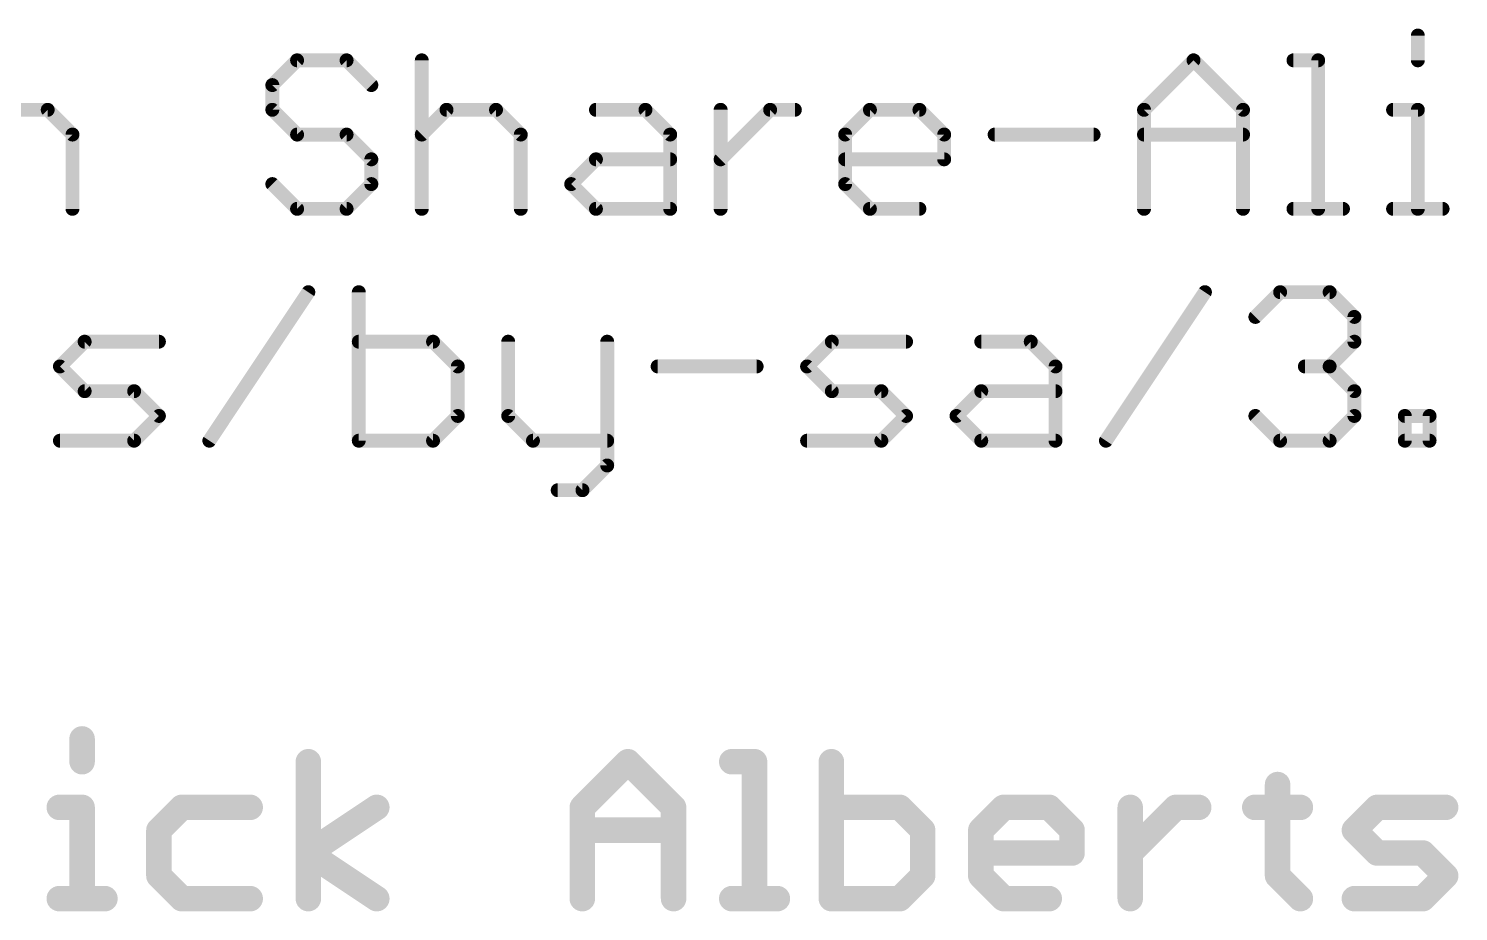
# Model space of a CAD drawing. Extents: x -98 to 15, y -2 to 10.
# Drawn here: x -27.53 to -11.87, y -1.27 to 8.4 of the extents above; entities that cross this region are included whole.
import ezdxf

# ---------------------------------------------------------------- set-up
doc = ezdxf.new("R2010")
doc.units = 0
doc.layers.add('25', color=253, linetype='CONTINUOUS')
doc.layers.add('27', color=253, linetype='CONTINUOUS')

msp = doc.modelspace()

# ---------------------------------------------------------------- linework, layer by layer
at = {"layer": '25', "const_width": 0.2794}
for points in [[(-26.9444, 0.6196), (-26.9444, 0.3696)], [(-24.4658, -1.1303), (-24.4658, 0.3696)], [(-21.4643, -0.1304), (-20.9644, 0.3696)], [(-20.9644, 0.3696), (-20.4644, -0.1304)], [(-19.8272, 0.3696), (-19.5772, 0.3696)], [(-19.5772, 0.3696), (-19.5772, -1.1303)], [(-18.7358, 0.3696), (-18.7358, -1.1303)], [(-13.8472, 0.1196), (-13.8472, -0.8803)], [(-27.1944, -0.1304), (-26.9444, -0.1304)], [(-26.9444, -0.1304), (-26.9444, -1.1303)], [(-25.853, -0.1304), (-26.103, -0.3804)], [(-25.103, -0.1304), (-25.853, -0.1304)], [(-24.4658, -0.6303), (-23.7159, -0.1304)], [(-21.4643, -1.1303), (-21.4643, -0.1304)], [(-20.4644, -0.1304), (-20.4644, -1.1303)], [(-17.9858, -0.1304), (-18.7358, -0.1304)], [(-17.7358, -0.3804), (-17.9858, -0.1304)], [(-17.0986, -0.3804), (-16.8486, -0.1304)], [(-16.8486, -0.1304), (-16.3487, -0.1304)], [(-16.3487, -0.1304), (-16.0987, -0.3804)], [(-15.4614, -1.1303), (-15.4614, -0.1304)], [(-15.4614, -0.6303), (-14.9615, -0.1304)], [(-14.9615, -0.1304), (-14.7115, -0.1304)], [(-14.0971, -0.1304), (-13.5972, -0.1304)], [(-13.0057, -0.3804), (-12.7557, -0.1304)], [(-12.7557, -0.1304), (-12.0058, -0.1304)], [(-26.103, -0.3804), (-26.103, -0.8803)], [(-21.4643, -0.3804), (-20.4644, -0.3804)], [(-17.7358, -0.8803), (-17.7358, -0.3804)], [(-17.0986, -0.8803), (-17.0986, -0.3804)], [(-16.0987, -0.3804), (-16.0987, -0.6303)], [(-12.7557, -0.6303), (-13.0057, -0.3804)], [(-23.7159, -1.1303), (-24.4658, -0.6303)], [(-16.0987, -0.6303), (-17.0986, -0.6303)], [(-12.2558, -0.6303), (-12.7557, -0.6303)], [(-12.0058, -0.8803), (-12.2558, -0.6303)], [(-26.103, -0.8803), (-25.853, -1.1303)], [(-17.9858, -1.1303), (-17.7358, -0.8803)], [(-16.8486, -1.1303), (-17.0986, -0.8803)], [(-13.8472, -0.8803), (-13.5972, -1.1303)], [(-12.2558, -1.1303), (-12.0058, -0.8803)], [(-27.1944, -1.1303), (-26.6944, -1.1303)], [(-25.853, -1.1303), (-25.103, -1.1303)], [(-19.8272, -1.1303), (-19.3272, -1.1303)], [(-18.7358, -1.1303), (-17.9858, -1.1303)], [(-16.3487, -1.1303), (-16.8486, -1.1303)], [(-13.0057, -1.1303), (-12.2558, -1.1303)]]:
    msp.add_lwpolyline(points, dxfattribs=at)
at = {"layer": '25', "const_width": 0.1397}
for points in [[(-26.8746, 0.6196, 1), (-27.0143, 0.6196)], [(-24.396, 0.3696, 1), (-24.5357, 0.3696)], [(-20.915, 0.419, 1), (-21.0138, 0.3202)], [(-20.915, 0.3202, 1), (-21.0138, 0.419)], [(-19.8272, 0.4394, 1), (-19.8272, 0.2997)], [(-19.5074, 0.3696, 1), (-19.6471, 0.3696)], [(-19.5772, 0.2997, 1), (-19.5772, 0.4394)], [(-18.6659, 0.3696, 1), (-18.8056, 0.3696)], [(-27.0143, 0.3696, 1), (-26.8746, 0.3696)], [(-13.7773, 0.1196, 1), (-13.917, 0.1196)], [(-27.1944, -0.0605, 1), (-27.1944, -0.2002)], [(-26.8746, -0.1304, 1), (-27.0143, -0.1304)], [(-26.9444, -0.2002, 1), (-26.9444, -0.0605)], [(-25.853, -0.0605, 1), (-25.853, -0.2002)], [(-25.8036, -0.1798, 1), (-25.9024, -0.081)], [(-25.103, -0.2002, 1), (-25.103, -0.0605)], [(-23.6771, -0.1885, 1), (-23.7546, -0.0723)], [(-21.3945, -0.1304, 1), (-21.5342, -0.1304)], [(-20.3946, -0.1304, 1), (-20.5343, -0.1304)], [(-18.7358, -0.0605, 1), (-18.7358, -0.2002)], [(-17.9364, -0.081, 1), (-18.0352, -0.1798)], [(-17.9858, -0.2002, 1), (-17.9858, -0.0605)], [(-16.8486, -0.0605, 1), (-16.8486, -0.2002)], [(-16.7992, -0.1798, 1), (-16.898, -0.081)], [(-16.2993, -0.081, 1), (-16.398, -0.1798)], [(-16.3487, -0.2002, 1), (-16.3487, -0.0605)], [(-15.3916, -0.1304, 1), (-15.5313, -0.1304)], [(-14.9615, -0.0605, 1), (-14.9615, -0.2002)], [(-14.9121, -0.1798, 1), (-15.0109, -0.081)], [(-14.7115, -0.2002, 1), (-14.7115, -0.0605)], [(-14.0971, -0.0605, 1), (-14.0971, -0.2002)], [(-13.5972, -0.2002, 1), (-13.5972, -0.0605)], [(-12.7557, -0.0605, 1), (-12.7557, -0.2002)], [(-12.7063, -0.1798, 1), (-12.8051, -0.081)], [(-12.0058, -0.2002, 1), (-12.0058, -0.0605)], [(-21.5137, -0.081, 1), (-21.415, -0.1798)], [(-20.5138, -0.1798, 1), (-20.415, -0.081)], [(-26.0331, -0.3804, 1), (-26.1728, -0.3804)], [(-26.1523, -0.331, 1), (-26.0536, -0.4298)], [(-21.4643, -0.3105, 1), (-21.4643, -0.4502)], [(-20.4644, -0.4502, 1), (-20.4644, -0.3105)], [(-17.666, -0.3804, 1), (-17.8057, -0.3804)], [(-17.7852, -0.4298, 1), (-17.6864, -0.331)], [(-17.148, -0.331, 1), (-17.0492, -0.4298)], [(-17.0287, -0.3804, 1), (-17.1684, -0.3804)], [(-16.0288, -0.3804, 1), (-16.1685, -0.3804)], [(-16.1481, -0.4298, 1), (-16.0493, -0.331)], [(-12.9563, -0.331, 1), (-13.0551, -0.4298)], [(-13.0551, -0.331, 1), (-12.9563, -0.4298)], [(-24.4271, -0.5722, 1), (-24.5045, -0.6885)], [(-24.5045, -0.5722, 1), (-24.4271, -0.6885)], [(-17.0986, -0.5605, 1), (-17.0986, -0.7002)], [(-16.1685, -0.6303, 1), (-16.0288, -0.6303)], [(-16.0987, -0.7002, 1), (-16.0987, -0.5605)], [(-15.5108, -0.5809, 1), (-15.412, -0.6797)], [(-12.7557, -0.5605, 1), (-12.7557, -0.7002)], [(-12.8051, -0.6797, 1), (-12.7063, -0.5809)], [(-12.2064, -0.5809, 1), (-12.3052, -0.6797)], [(-12.2558, -0.7002, 1), (-12.2558, -0.5605)], [(-26.0536, -0.8309, 1), (-26.1523, -0.9297)], [(-17.6864, -0.9297, 1), (-17.7852, -0.8309)], [(-17.0492, -0.8309, 1), (-17.148, -0.9297)], [(-13.7978, -0.8309, 1), (-13.8966, -0.9297)], [(-11.9564, -0.9297, 1), (-12.0552, -0.8309)], [(-12.0552, -0.9297, 1), (-11.9564, -0.8309)], [(-26.1728, -0.8803, 1), (-26.0331, -0.8803)], [(-17.8057, -0.8803, 1), (-17.666, -0.8803)], [(-17.1684, -0.8803, 1), (-17.0287, -0.8803)], [(-13.917, -0.8803, 1), (-13.7773, -0.8803)], [(-27.1944, -1.0605, 1), (-27.1944, -1.2002)], [(-27.0143, -1.1303, 1), (-26.8746, -1.1303)], [(-26.6944, -1.2002, 1), (-26.6944, -1.0605)], [(-25.853, -1.0605, 1), (-25.853, -1.2002)], [(-25.9024, -1.1797, 1), (-25.8036, -1.0809)], [(-25.103, -1.2002, 1), (-25.103, -1.0605)], [(-24.5357, -1.1303, 1), (-24.396, -1.1303)], [(-23.7546, -1.1884, 1), (-23.6771, -1.0722)], [(-21.5342, -1.1303, 1), (-21.3945, -1.1303)], [(-20.5343, -1.1303, 1), (-20.3946, -1.1303)], [(-19.8272, -1.0605, 1), (-19.8272, -1.2002)], [(-19.6471, -1.1303, 1), (-19.5074, -1.1303)], [(-19.3272, -1.2002, 1), (-19.3272, -1.0605)], [(-18.7358, -1.0605, 1), (-18.7358, -1.2002)], [(-18.8056, -1.1303, 1), (-18.6659, -1.1303)], [(-18.0352, -1.0809, 1), (-17.9364, -1.1797)], [(-17.9858, -1.2002, 1), (-17.9858, -1.0605)], [(-16.8486, -1.0605, 1), (-16.8486, -1.2002)], [(-16.898, -1.1797, 1), (-16.7992, -1.0809)], [(-16.3487, -1.2002, 1), (-16.3487, -1.0605)], [(-15.5313, -1.1303, 1), (-15.3916, -1.1303)], [(-13.6466, -1.1797, 1), (-13.5478, -1.0809)], [(-13.0057, -1.0605, 1), (-13.0057, -1.2002)], [(-12.3052, -1.0809, 1), (-12.2064, -1.1797)], [(-12.2558, -1.2002, 1), (-12.2558, -1.0605)]]:
    msp.add_lwpolyline(points, format="xyb", dxfattribs=at)
at = {"layer": '27', "const_width": 0.1524}
for points in [[(-12.3105, 8.3244), (-12.3105, 8.0532)], [(-24.5892, 8.0532), (-24.8603, 7.782)], [(-24.0469, 8.0532), (-24.5892, 8.0532)], [(-23.7757, 7.782), (-24.0469, 8.0532)], [(-23.2232, 8.0532), (-23.2232, 6.4262)], [(-15.3103, 7.5109), (-14.7679, 8.0532)], [(-14.7679, 8.0532), (-14.2256, 7.5109)], [(-13.6731, 8.0532), (-13.402, 8.0532)], [(-13.402, 8.0532), (-13.402, 6.4262)], [(-24.8603, 7.782), (-24.8603, 7.5109)], [(-28.1347, 7.5109), (-27.3212, 7.5109)], [(-27.3212, 7.5109), (-27.05, 7.2397)], [(-24.8603, 7.5109), (-24.5892, 7.2397)], [(-23.2232, 7.2397), (-22.952, 7.5109)], [(-22.952, 7.5109), (-22.4097, 7.5109)], [(-22.4097, 7.5109), (-22.1385, 7.2397)], [(-21.3149, 7.5109), (-20.7725, 7.5109)], [(-20.7725, 7.5109), (-20.5014, 7.2397)], [(-19.9489, 6.4262), (-19.9489, 7.5109)], [(-19.9489, 6.9685), (-19.4065, 7.5109)], [(-19.4065, 7.5109), (-19.1354, 7.5109)], [(-18.5846, 7.2397), (-18.3134, 7.5109)], [(-18.3134, 7.5109), (-17.7711, 7.5109)], [(-17.7711, 7.5109), (-17.4999, 7.2397)], [(-15.3103, 6.4262), (-15.3103, 7.5109)], [(-14.2256, 7.5109), (-14.2256, 6.4262)], [(-12.5817, 7.5109), (-12.3105, 7.5109)], [(-12.3105, 7.5109), (-12.3105, 6.4262)], [(-27.05, 7.2397), (-27.05, 6.4262)], [(-24.5892, 7.2397), (-24.0469, 7.2397)], [(-24.0469, 7.2397), (-23.7757, 6.9685)], [(-22.1385, 7.2397), (-22.1385, 6.4262)], [(-20.5014, 7.2397), (-20.5014, 6.4262)], [(-18.5846, 6.6974), (-18.5846, 7.2397)], [(-17.4999, 7.2397), (-17.4999, 6.9685)], [(-16.9474, 7.2397), (-15.8628, 7.2397)], [(-15.3103, 7.2397), (-14.2256, 7.2397)], [(-23.7757, 6.9685), (-23.7757, 6.6974)], [(-21.586, 6.6974), (-21.3149, 6.9685)], [(-21.3149, 6.9685), (-20.5014, 6.9685)], [(-17.4999, 6.9685), (-18.5846, 6.9685)], [(-24.5892, 6.4262), (-24.8603, 6.6974)], [(-23.7757, 6.6974), (-24.0469, 6.4262)], [(-21.3149, 6.4262), (-21.586, 6.6974)], [(-18.3134, 6.4262), (-18.5846, 6.6974)], [(-24.0469, 6.4262), (-24.5892, 6.4262)], [(-20.5014, 6.4262), (-21.3149, 6.4262)], [(-17.7711, 6.4262), (-18.3134, 6.4262)], [(-13.6731, 6.4262), (-13.1308, 6.4262)], [(-12.5817, 6.4262), (-12.0393, 6.4262)], [(-25.5505, 3.8862), (-24.4659, 5.5132)], [(-23.9134, 5.5132), (-23.9134, 3.8862)], [(-15.7276, 3.8862), (-14.6429, 5.5132)], [(-14.0904, 5.242), (-13.8193, 5.5132)], [(-13.8193, 5.5132), (-13.2769, 5.5132)], [(-13.2769, 5.5132), (-13.0058, 5.242)], [(-13.0058, 5.242), (-13.0058, 4.9709)], [(-27.1877, 4.6997), (-26.9165, 4.9709)], [(-26.9165, 4.9709), (-26.103, 4.9709)], [(-23.0999, 4.9709), (-23.9134, 4.9709)], [(-22.8287, 4.6997), (-23.0999, 4.9709)], [(-22.2762, 4.9709), (-22.2762, 4.1574)], [(-21.1915, 4.9709), (-21.1915, 3.615)], [(-19.0019, 4.6997), (-18.7307, 4.9709)], [(-18.7307, 4.9709), (-17.9172, 4.9709)], [(-17.0936, 4.9709), (-16.5512, 4.9709)], [(-16.5512, 4.9709), (-16.2801, 4.6997)], [(-13.0058, 4.9709), (-13.2769, 4.6997)], [(-26.9165, 4.4285), (-27.1877, 4.6997)], [(-22.8287, 4.1574), (-22.8287, 4.6997)], [(-20.6391, 4.6997), (-19.5544, 4.6997)], [(-18.7307, 4.4285), (-19.0019, 4.6997)], [(-16.2801, 4.6997), (-16.2801, 3.8862)], [(-13.2769, 4.6997), (-13.5481, 4.6997)], [(-13.2769, 4.6997), (-13.0058, 4.4285)], [(-26.3742, 4.4285), (-26.9165, 4.4285)], [(-26.103, 4.1574), (-26.3742, 4.4285)], [(-18.1884, 4.4285), (-18.7307, 4.4285)], [(-17.9172, 4.1574), (-18.1884, 4.4285)], [(-17.3647, 4.1574), (-17.0936, 4.4285)], [(-17.0936, 4.4285), (-16.2801, 4.4285)], [(-13.0058, 4.4285), (-13.0058, 4.1574)], [(-26.3742, 3.8862), (-26.103, 4.1574)], [(-23.0999, 3.8862), (-22.8287, 4.1574)], [(-22.2762, 4.1574), (-22.005, 3.8862)], [(-18.1884, 3.8862), (-17.9172, 4.1574)], [(-17.0936, 3.8862), (-17.3647, 4.1574)], [(-13.8193, 3.8862), (-14.0904, 4.1574)], [(-13.0058, 4.1574), (-13.2769, 3.8862)], [(-12.4533, 3.8862), (-12.4533, 4.1574)], [(-12.4533, 4.1574), (-12.1821, 4.1574)], [(-12.1821, 4.1574), (-12.1821, 3.8862)], [(-27.1877, 3.8862), (-26.3742, 3.8862)], [(-23.9134, 3.8862), (-23.0999, 3.8862)], [(-22.005, 3.8862), (-21.1915, 3.8862)], [(-19.0019, 3.8862), (-18.1884, 3.8862)], [(-16.2801, 3.8862), (-17.0936, 3.8862)], [(-13.2769, 3.8862), (-13.8193, 3.8862)], [(-12.1821, 3.8862), (-12.4533, 3.8862)], [(-21.1915, 3.615), (-21.4627, 3.3439)], [(-21.4627, 3.3439), (-21.7339, 3.3439)]]:
    msp.add_lwpolyline(points, dxfattribs=at)
at = {"layer": '27', "const_width": 0.0762}
for points in [[(-12.2724, 8.3244, 1), (-12.3486, 8.3244)], [(-24.5892, 8.0913, 1), (-24.5892, 8.0151)], [(-24.5622, 8.0262, 1), (-24.6161, 8.0801)], [(-24.0199, 8.0801, 1), (-24.0738, 8.0262)], [(-24.0469, 8.0151, 1), (-24.0469, 8.0913)], [(-23.1851, 8.0532, 1), (-23.2613, 8.0532)], [(-14.741, 8.0801, 1), (-14.7949, 8.0262)], [(-14.741, 8.0262, 1), (-14.7949, 8.0801)], [(-13.6731, 8.0913, 1), (-13.6731, 8.0151)], [(-13.3639, 8.0532, 1), (-13.4401, 8.0532)], [(-13.402, 8.0151, 1), (-13.402, 8.0913)], [(-12.3486, 8.0532, 1), (-12.2724, 8.0532)], [(-24.8873, 7.809, 1), (-24.8334, 7.7551)], [(-24.8222, 7.782, 1), (-24.8984, 7.782)], [(-23.8026, 7.7551, 1), (-23.7487, 7.809)], [(-27.2942, 7.5378, 1), (-27.3481, 7.4839)], [(-27.3212, 7.4728, 1), (-27.3212, 7.549)], [(-24.8334, 7.5378, 1), (-24.8873, 7.4839)], [(-24.8984, 7.5109, 1), (-24.8222, 7.5109)], [(-22.952, 7.549, 1), (-22.952, 7.4728)], [(-22.9251, 7.4839, 1), (-22.979, 7.5378)], [(-22.3828, 7.5378, 1), (-22.4366, 7.4839)], [(-22.4097, 7.4728, 1), (-22.4097, 7.549)], [(-21.3149, 7.549, 1), (-21.3149, 7.4728)], [(-20.7456, 7.5378, 1), (-20.7995, 7.4839)], [(-20.7725, 7.4728, 1), (-20.7725, 7.549)], [(-19.9108, 7.5109, 1), (-19.987, 7.5109)], [(-19.4065, 7.549, 1), (-19.4065, 7.4728)], [(-19.3796, 7.4839, 1), (-19.4335, 7.5378)], [(-19.1354, 7.4728, 1), (-19.1354, 7.549)], [(-18.3134, 7.549, 1), (-18.3134, 7.4728)], [(-18.2865, 7.4839, 1), (-18.3404, 7.5378)], [(-17.7441, 7.5378, 1), (-17.798, 7.4839)], [(-17.7711, 7.4728, 1), (-17.7711, 7.549)], [(-15.2722, 7.5109, 1), (-15.3484, 7.5109)], [(-15.3372, 7.5378, 1), (-15.2833, 7.4839)], [(-14.1875, 7.5109, 1), (-14.2637, 7.5109)], [(-14.2526, 7.4839, 1), (-14.1987, 7.5378)], [(-12.5817, 7.549, 1), (-12.5817, 7.4728)], [(-12.2724, 7.5109, 1), (-12.3486, 7.5109)], [(-12.3105, 7.4728, 1), (-12.3105, 7.549)], [(-27.0119, 7.2397, 1), (-27.0881, 7.2397)], [(-27.0769, 7.2128, 1), (-27.0231, 7.2666)], [(-24.5892, 7.2778, 1), (-24.5892, 7.2016)], [(-24.6161, 7.2128, 1), (-24.5622, 7.2666)], [(-24.0199, 7.2666, 1), (-24.0738, 7.2128)], [(-24.0469, 7.2016, 1), (-24.0469, 7.2778)], [(-23.2501, 7.2666, 1), (-23.1962, 7.2128)], [(-22.1004, 7.2397, 1), (-22.1766, 7.2397)], [(-22.1655, 7.2128, 1), (-22.1116, 7.2666)], [(-20.4633, 7.2397, 1), (-20.5395, 7.2397)], [(-20.5283, 7.2128, 1), (-20.4744, 7.2666)], [(-18.5465, 7.2397, 1), (-18.6227, 7.2397)], [(-18.6115, 7.2666, 1), (-18.5576, 7.2128)], [(-17.4618, 7.2397, 1), (-17.538, 7.2397)], [(-17.5269, 7.2128, 1), (-17.473, 7.2666)], [(-16.9474, 7.2778, 1), (-16.9474, 7.2016)], [(-15.8628, 7.2016, 1), (-15.8628, 7.2778)], [(-15.3103, 7.2778, 1), (-15.3103, 7.2016)], [(-14.2256, 7.2016, 1), (-14.2256, 7.2778)], [(-23.7376, 6.9685, 1), (-23.8138, 6.9685)], [(-23.8026, 6.9416, 1), (-23.7487, 6.9955)], [(-21.3149, 7.0066, 1), (-21.3149, 6.9304)], [(-21.2879, 6.9416, 1), (-21.3418, 6.9955)], [(-20.5014, 6.9304, 1), (-20.5014, 7.0066)], [(-19.9758, 6.9955, 1), (-19.9219, 6.9416)], [(-18.5846, 7.0066, 1), (-18.5846, 6.9304)], [(-17.538, 6.9685, 1), (-17.4618, 6.9685)], [(-17.4999, 6.9304, 1), (-17.4999, 7.0066)], [(-24.8334, 6.7243, 1), (-24.8873, 6.6704)], [(-23.7487, 6.6704, 1), (-23.8026, 6.7243)], [(-21.5591, 6.7243, 1), (-21.613, 6.6704)], [(-21.613, 6.7243, 1), (-21.5591, 6.6704)], [(-18.5576, 6.7243, 1), (-18.6115, 6.6704)], [(-23.8138, 6.6974, 1), (-23.7376, 6.6974)], [(-18.6227, 6.6974, 1), (-18.5465, 6.6974)], [(-27.0881, 6.4262, 1), (-27.0119, 6.4262)], [(-24.5892, 6.4643, 1), (-24.5892, 6.3881)], [(-24.6161, 6.3993, 1), (-24.5622, 6.4531)], [(-24.0738, 6.4531, 1), (-24.0199, 6.3993)], [(-24.0469, 6.3881, 1), (-24.0469, 6.4643)], [(-23.2613, 6.4262, 1), (-23.1851, 6.4262)], [(-22.1766, 6.4262, 1), (-22.1004, 6.4262)], [(-21.3149, 6.4643, 1), (-21.3149, 6.3881)], [(-21.3418, 6.3993, 1), (-21.2879, 6.4531)], [(-20.5395, 6.4262, 1), (-20.4633, 6.4262)], [(-20.5014, 6.3881, 1), (-20.5014, 6.4643)], [(-19.987, 6.4262, 1), (-19.9108, 6.4262)], [(-18.3134, 6.4643, 1), (-18.3134, 6.3881)], [(-18.3404, 6.3993, 1), (-18.2865, 6.4531)], [(-17.7711, 6.3881, 1), (-17.7711, 6.4643)], [(-15.3484, 6.4262, 1), (-15.2722, 6.4262)], [(-14.2637, 6.4262, 1), (-14.1875, 6.4262)], [(-13.6731, 6.4643, 1), (-13.6731, 6.3881)], [(-13.4401, 6.4262, 1), (-13.3639, 6.4262)], [(-13.1308, 6.3881, 1), (-13.1308, 6.4643)], [(-12.5817, 6.4643, 1), (-12.5817, 6.3881)], [(-12.3486, 6.4262, 1), (-12.2724, 6.4262)], [(-12.0393, 6.3881, 1), (-12.0393, 6.4643)], [(-24.4342, 5.4921, 1), (-24.4976, 5.5343)], [(-23.8753, 5.5132, 1), (-23.9515, 5.5132)], [(-14.6112, 5.4921, 1), (-14.6746, 5.5343)], [(-13.8193, 5.5513, 1), (-13.8193, 5.4751)], [(-13.7923, 5.4862, 1), (-13.8462, 5.5401)], [(-13.25, 5.5401, 1), (-13.3039, 5.4862)], [(-13.2769, 5.4751, 1), (-13.2769, 5.5513)], [(-14.1174, 5.269, 1), (-14.0635, 5.2151)], [(-12.9677, 5.242, 1), (-13.0439, 5.242)], [(-13.0327, 5.2151, 1), (-12.9788, 5.269)], [(-26.9165, 5.009, 1), (-26.9165, 4.9328)], [(-26.8896, 4.9439, 1), (-26.9435, 4.9978)], [(-26.103, 4.9328, 1), (-26.103, 5.009)], [(-23.9134, 5.009, 1), (-23.9134, 4.9328)], [(-23.0729, 4.9978, 1), (-23.1268, 4.9439)], [(-23.0999, 4.9328, 1), (-23.0999, 5.009)], [(-22.2381, 4.9709, 1), (-22.3143, 4.9709)], [(-21.1534, 4.9709, 1), (-21.2296, 4.9709)], [(-18.7307, 5.009, 1), (-18.7307, 4.9328)], [(-18.7038, 4.9439, 1), (-18.7577, 4.9978)], [(-17.9172, 4.9328, 1), (-17.9172, 5.009)], [(-17.0936, 5.009, 1), (-17.0936, 4.9328)], [(-16.5243, 4.9978, 1), (-16.5782, 4.9439)], [(-16.5512, 4.9328, 1), (-16.5512, 5.009)], [(-12.9788, 4.9439, 1), (-13.0327, 4.9978)], [(-13.0439, 4.9709, 1), (-12.9677, 4.9709)], [(-27.1607, 4.7266, 1), (-27.2146, 4.6728)], [(-27.2146, 4.7266, 1), (-27.1607, 4.6728)], [(-22.7906, 4.6997, 1), (-22.8668, 4.6997)], [(-22.8556, 4.6728, 1), (-22.8018, 4.7266)], [(-20.6391, 4.7378, 1), (-20.6391, 4.6616)], [(-19.5544, 4.6616, 1), (-19.5544, 4.7378)], [(-18.975, 4.7266, 1), (-19.0288, 4.6728)], [(-19.0288, 4.7266, 1), (-18.975, 4.6728)], [(-16.242, 4.6997, 1), (-16.3182, 4.6997)], [(-16.307, 4.6728, 1), (-16.2531, 4.7266)], [(-13.5481, 4.7378, 1), (-13.5481, 4.6616)], [(-13.25, 4.7266, 1), (-13.3039, 4.6728)], [(-13.3039, 4.7266, 1), (-13.25, 4.6728)], [(-13.2769, 4.6616, 1), (-13.2769, 4.7378)], [(-26.9165, 4.4666, 1), (-26.9165, 4.3904)], [(-26.9435, 4.4016, 1), (-26.8896, 4.4555)], [(-26.3472, 4.4555, 1), (-26.4011, 4.4016)], [(-26.3742, 4.3904, 1), (-26.3742, 4.4666)], [(-18.7307, 4.4666, 1), (-18.7307, 4.3904)], [(-18.7577, 4.4016, 1), (-18.7038, 4.4555)], [(-18.1615, 4.4555, 1), (-18.2153, 4.4016)], [(-18.1884, 4.3904, 1), (-18.1884, 4.4666)], [(-17.0936, 4.4666, 1), (-17.0936, 4.3904)], [(-17.0666, 4.4016, 1), (-17.1205, 4.4555)], [(-16.2801, 4.3904, 1), (-16.2801, 4.4666)], [(-12.9677, 4.4285, 1), (-13.0439, 4.4285)], [(-13.0327, 4.4016, 1), (-12.9788, 4.4555)], [(-26.0761, 4.1304, 1), (-26.13, 4.1843)], [(-22.8018, 4.1304, 1), (-22.8556, 4.1843)], [(-22.2493, 4.1843, 1), (-22.3031, 4.1304)], [(-17.8903, 4.1304, 1), (-17.9442, 4.1843)], [(-17.3378, 4.1843, 1), (-17.3917, 4.1304)], [(-14.0635, 4.1843, 1), (-14.1174, 4.1304)], [(-12.9788, 4.1304, 1), (-13.0327, 4.1843)], [(-12.4152, 4.1574, 1), (-12.4914, 4.1574)], [(-12.4533, 4.1955, 1), (-12.4533, 4.1193)], [(-12.144, 4.1574, 1), (-12.2202, 4.1574)], [(-12.1821, 4.1193, 1), (-12.1821, 4.1955)], [(-26.13, 4.1304, 1), (-26.0761, 4.1843)], [(-22.8668, 4.1574, 1), (-22.7906, 4.1574)], [(-22.3143, 4.1574, 1), (-22.2381, 4.1574)], [(-17.9442, 4.1304, 1), (-17.8903, 4.1843)], [(-17.3917, 4.1843, 1), (-17.3378, 4.1304)], [(-13.0439, 4.1574, 1), (-12.9677, 4.1574)], [(-27.1877, 3.9243, 1), (-27.1877, 3.8481)], [(-26.4011, 3.9131, 1), (-26.3472, 3.8593)], [(-26.3742, 3.8481, 1), (-26.3742, 3.9243)], [(-25.5822, 3.9073, 1), (-25.5188, 3.8651)], [(-23.9134, 3.9243, 1), (-23.9134, 3.8481)], [(-23.9515, 3.8862, 1), (-23.8753, 3.8862)], [(-23.1268, 3.9131, 1), (-23.0729, 3.8593)], [(-23.0999, 3.8481, 1), (-23.0999, 3.9243)], [(-22.005, 3.9243, 1), (-22.005, 3.8481)], [(-22.032, 3.8593, 1), (-21.9781, 3.9131)], [(-21.1915, 3.8481, 1), (-21.1915, 3.9243)], [(-19.0019, 3.9243, 1), (-19.0019, 3.8481)], [(-18.2153, 3.9131, 1), (-18.1615, 3.8593)], [(-18.1884, 3.8481, 1), (-18.1884, 3.9243)], [(-17.0936, 3.9243, 1), (-17.0936, 3.8481)], [(-17.1205, 3.8593, 1), (-17.0666, 3.9131)], [(-16.3182, 3.8862, 1), (-16.242, 3.8862)], [(-16.2801, 3.8481, 1), (-16.2801, 3.9243)], [(-15.7593, 3.9073, 1), (-15.6959, 3.8651)], [(-13.8193, 3.9243, 1), (-13.8193, 3.8481)], [(-13.8462, 3.8593, 1), (-13.7923, 3.9131)], [(-13.3039, 3.9131, 1), (-13.25, 3.8593)], [(-13.2769, 3.8481, 1), (-13.2769, 3.9243)], [(-12.4533, 3.9243, 1), (-12.4533, 3.8481)], [(-12.4914, 3.8862, 1), (-12.4152, 3.8862)], [(-12.2202, 3.8862, 1), (-12.144, 3.8862)], [(-12.1821, 3.8481, 1), (-12.1821, 3.9243)], [(-21.2296, 3.615, 1), (-21.1534, 3.615)], [(-21.1646, 3.5881, 1), (-21.2185, 3.642)], [(-21.7339, 3.382, 1), (-21.7339, 3.3058)], [(-21.4897, 3.3708, 1), (-21.4358, 3.3169)], [(-21.4627, 3.3058, 1), (-21.4627, 3.382)]]:
    msp.add_lwpolyline(points, format="xyb", dxfattribs=at)

doc.saveas('drawing.dxf')
